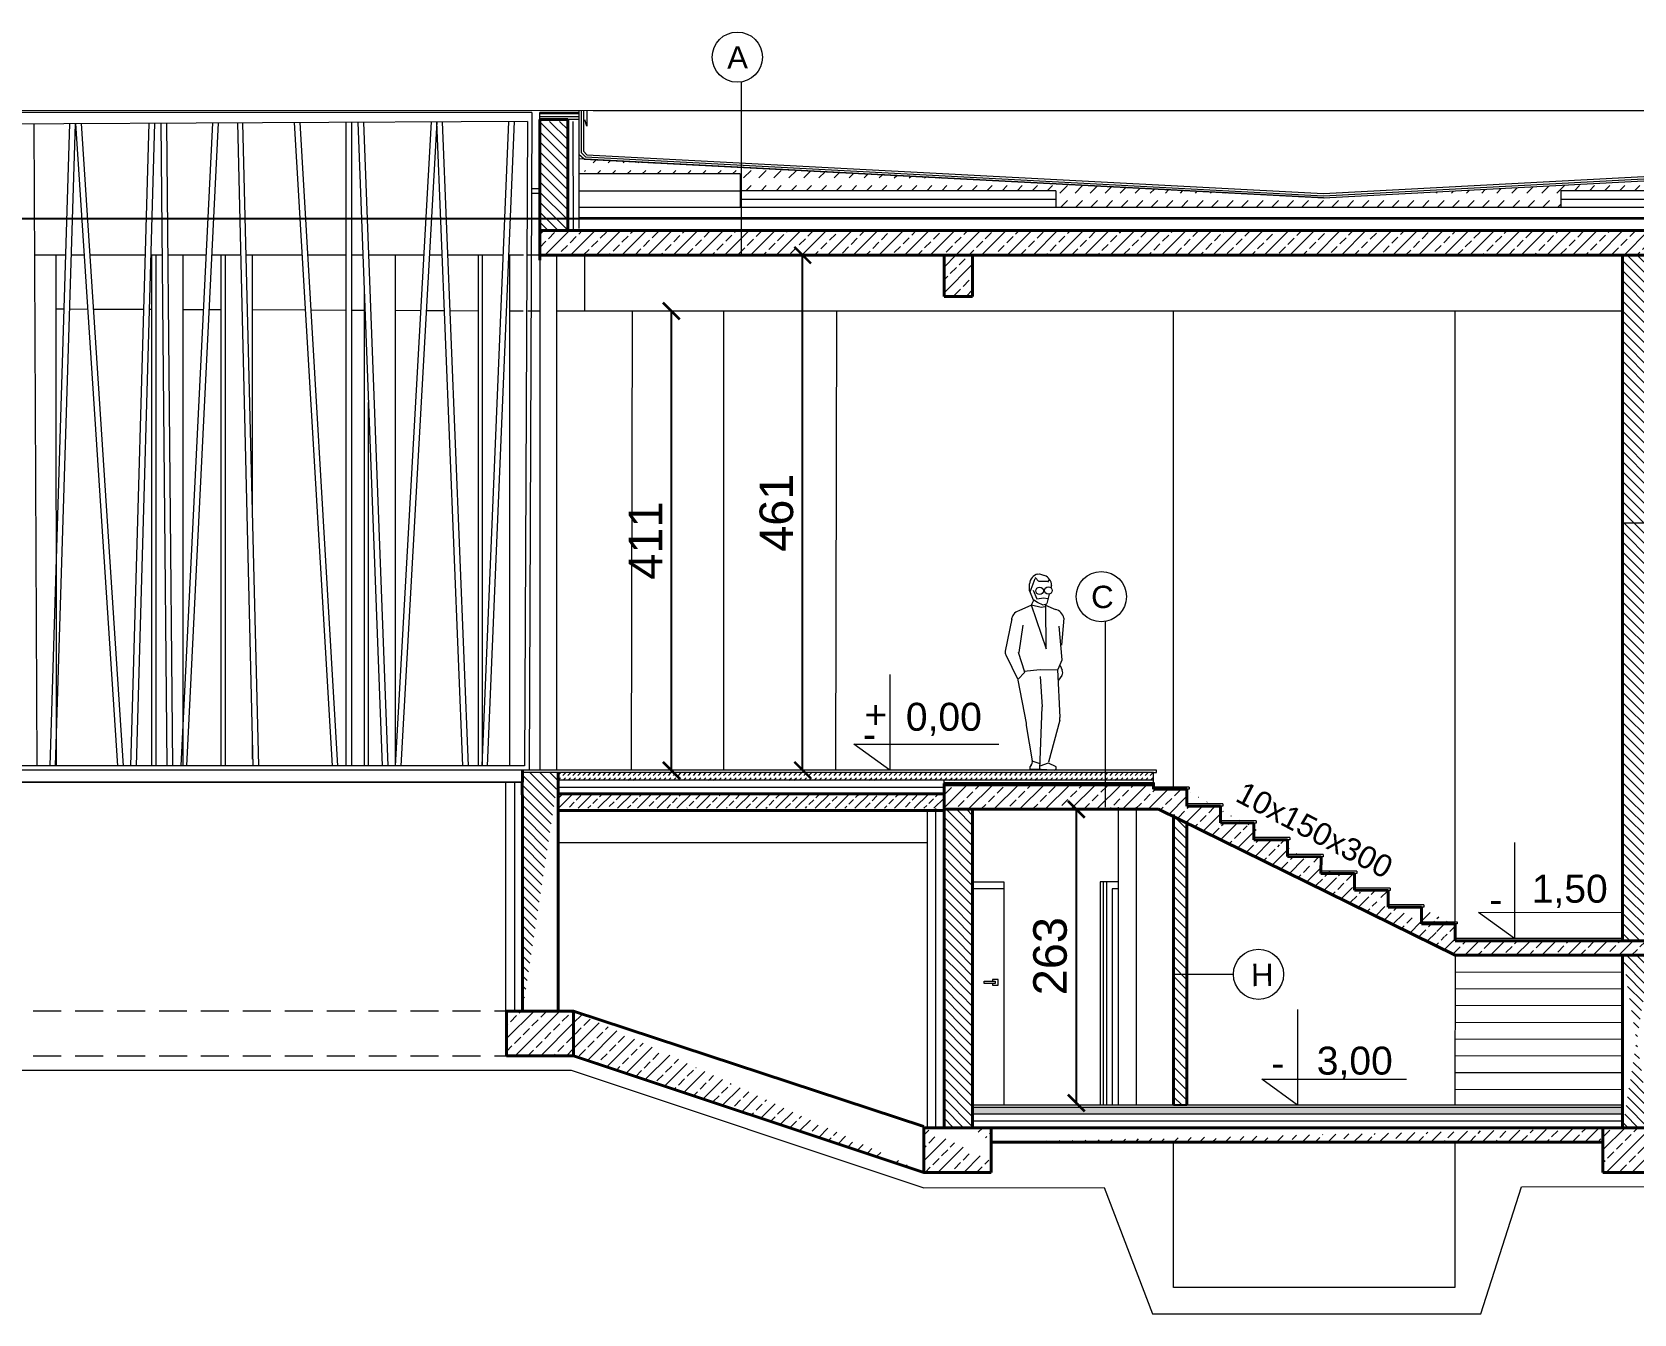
# Model space of a CAD drawing. Header units: millimetres. Extents: x -105266 to 178069, y 491 to 168574.
# Drawn here: x -80533 to -79101, y 33551 to 34698 of the extents above; entities that cross this region are included whole.
import ezdxf

# ---------------------------------------------------------------- set-up
doc = ezdxf.new("R2010")
doc.units = ezdxf.units.MM
doc.linetypes.add('HIDDENX2', pattern=[0.75, 0.5, -0.25])
doc.layers.get('defpoints').update_dxf_attribs({"color": 4})
for name, color, linetype, lineweight in [('A sc-murowane', 2, 'Continuous', 40), ('A-L-W', 123, 'Continuous', 15), ('A-L-W-nad', 123, 'HIDDENX2', 15), ('A-sc murowane', 2, 'Continuous', 40), ('A-sc wykończenie', 6, 'Continuous', 18), ('A-SC-MUROWANE', 2, 'Continuous', 40), ('AVG', 123, 'Continuous', 15), ('izolacja2', 4, 'BATTING', 9), ('stolarka', 1, 'Continuous', 5), ('ściany murowane', 2, 'Continuous', 40)]:
    doc.layers.add(name, color=color, linetype=linetype, lineweight=lineweight)
doc.styles.get("Standard").update_dxf_attribs({"font": 'arial.ttf'})
doc.linetypes.add('BATTING', pattern='A,0.00254,-2.54,[134,ltypeshp.shx,S=2.54,R=0,X=-2.54,Y=0],-5.08,[134,ltypeshp.shx,S=2.54,R=180,X=2.54,Y=0],-2.54', length=10.16254)
doc.dimstyles.new('ewelina', dxfattribs={"dimtxt": 30, "dimasz": 15, "dimexe": 1.25, "dimexo": 0.625, "dimgap": 8, "dimtad": 1, "dimdec": 0, "dimtxsty": 'Standard', "dimblk": 'ARCHTICK', "dimcen": 2.5, "dimse1": 1, "dimse2": 1, "dimadec": 0, "dimazin": 0, "dimtfac": 1, "dimtdec": 0, "dimtmove": 0, "dimatfit": 3, "dimldrblk": 'ARCHTICK', "dimfxl": 1, "dimarcsym": 0})
pattern_1 = [(45, (-143719.6235657406, -14209.13567902868), (-11.4904851942814, 11.4904851942814), []), (45, (-143708.1510657405, -14209.13567902868), (-11.4904851942814, 11.4904851942814), [7.8, -3.25])]
pattern_2 = [(315, (-106790.687962319, -13952.61350947175), (4.490128060534578, 4.490128060534575), [])]
pattern_3 = [(315, (-143719.6235657406, -14209.13567902868), (4.490128060534578, 4.490128060534575), [])]
pattern_4 = [(45, (-143719.6235657406, -14209.13567902868), (4.440892098500626e-16, 4.490128060534577), [3.175, -3.175])]

# ---------------------------------------------------------------- blocks, each defined once
blk = doc.blocks.new('_ArchTick')
at = {"color": 0, "linetype": 'ByBlock', "const_width": 0.15}
blk.add_lwpolyline([(-0.5, -0.5), (0.5, 0.5)], dxfattribs=at)
blk = doc.blocks.new('*D222')
at = {"layer": 'A-sc wykończenie', "color": 0, "lineweight": -2, "transparency": 16777216}
blk.add_line((-79599.42347228361, 34002.43882175676), (-79599.42347228361, 33739.74867617643), dxfattribs=at)
at = {"layer": 'defpoints', "color": 0, "transparency": 16777216}
for p in [(-79599.42347228361, 34002.43882175676), (-79639.02569960171, 33739.74867617643), (-79599.42347228361, 33739.74867617643)]:
    blk.add_point(p, dxfattribs=at)
at = {"layer": 'A-sc wykończenie', "color": 0, "lineweight": -2, "transparency": 16777216, "xscale": 15, "yscale": 15, "zscale": 15}
for p, rotation in [((-79599.42347228361, 34002.43882175676), 90), ((-79599.42347228361, 33739.74867617643), 270)]:
    blk.add_blockref('_ArchTick', p, dxfattribs=dict(at, rotation=rotation))
at = {"layer": 'A-sc wykończenie', "color": 0, "transparency": 16777216, "insert": (-79622.75089383888, 33871.09374896659), "char_height": 30, "attachment_point": 5, "rotation": 90}
blk.add_mtext('263', dxfattribs=at)
blk = doc.blocks.new('*D399')
at = {"layer": 'A-sc wykończenie', "color": 0, "lineweight": -2, "transparency": 16777216}
blk.add_line((-79961.68834376262, 34448.15025921098), (-79961.68834376262, 34037.43882175606), dxfattribs=at)
at = {"layer": 'defpoints', "color": 0, "transparency": 16777216}
for p in [(-80039.24007640147, 34448.15025921098), (-79961.68834376262, 34037.43882175606), (-79961.68834376262, 34037.43882175606)]:
    blk.add_point(p, dxfattribs=at)
at = {"layer": 'A-sc wykończenie', "color": 0, "lineweight": -2, "transparency": 16777216, "xscale": 15, "yscale": 15, "zscale": 15}
for p, rotation in [((-79961.68834376262, 34448.15025921098), 90), ((-79961.68834376262, 34037.43882175606), 270)]:
    blk.add_blockref('_ArchTick', p, dxfattribs=dict(at, rotation=rotation))
at = {"layer": 'A-sc wykończenie', "color": 0, "transparency": 16777216, "insert": (-79984.74973530424, 34242.79454048351), "char_height": 30, "attachment_point": 5, "rotation": 90}
blk.add_mtext('411', dxfattribs=at)
blk = doc.blocks.new('*D400')
at = {"layer": 'A-sc wykończenie', "color": 0, "lineweight": -2, "transparency": 16777216}
blk.add_line((-79844.16458619229, 34037.43882175595), (-79844.16458619229, 34498.07324749198), dxfattribs=at)
at = {"layer": 'defpoints', "color": 0, "transparency": 16777216}
for p in [(-80079.26261362649, 34498.07324749198), (-79844.16458619229, 34498.07324749198), (-80092.8455585952, 34037.43882175595)]:
    blk.add_point(p, dxfattribs=at)
at = {"layer": 'A-sc wykończenie', "color": 0, "lineweight": -2, "transparency": 16777216, "xscale": 15, "yscale": 15, "zscale": 15}
for p, rotation in [((-79844.16458619229, 34498.07324749198), 90), ((-79844.16458619229, 34037.43882175595), 270)]:
    blk.add_blockref('_ArchTick', p, dxfattribs=dict(at, rotation=rotation))
at = {"layer": 'A-sc wykończenie', "color": 0, "transparency": 16777216, "insert": (-79867.48177582395, 34267.75603462396), "char_height": 30, "attachment_point": 5, "rotation": 90}
blk.add_mtext('461', dxfattribs=at)

msp = doc.modelspace()

# ---------------------------------------------------------------- hatches: boundary and pattern name
at = {"layer": 'A-sc wykończenie'}
h = msp.add_hatch(dxfattribs=at)
h.set_pattern_fill('LINE', color=256, scale=2, angle=315)
h.set_pattern_definition(pattern_2)
h.paths.add_polyline_path([(-80079.25903153626, 34617.70295911447), (-80079.26378352588, 34520.12815385674), (-80054.26222811613, 34520.12748406899), (-80054.2613875216, 34617.70223064594)])
h = msp.add_hatch(dxfattribs=at)
h.set_pattern_fill('DASH', color=256, scale=3, angle=45)
h.set_pattern_definition([(45, (-143719.6235657406, -14209.13567902868), (8.881784197001252e-16, 13.47038418160373), [9.524999999999999, -9.524999999999999])])
h.paths.add_polyline_path([(-78790.39073043942, 34570.69533996309), (-78790.39043556873, 34580.41710759759), (-79377.79737114228, 34549.270741259), (-80039.26090515472, 34584.04666555116), (-80039.2611454895, 34570.7313802112), (-79900.17201493142, 34570.72589028116), (-79900.1724278547, 34555.72589028686), (-79617.79523518609, 34555.71811694164), (-79617.79564845163, 34540.70568061959), (-79166.02936128827, 34540.70568061959), (-79166.02894836498, 34555.70568061389), (-78882.70208457412, 34555.69788112586), (-78882.70167165084, 34570.69788112016)])
h = msp.add_hatch(dxfattribs=at)
h.set_pattern_fill('JIS_STN_2.5', color=256, scale=6.5)
h.set_pattern_definition(pattern_1)
edge = h.paths.add_edge_path()
edge.add_line((-78750.44069835052, 34520.07860236488), (-78750.44035871254, 34498.09350537423))
edge.add_line((-78750.44069837008, 34520.07986581187), (-78750.44069835052, 34520.07860236483))
edge.add_line((-78750.44069837008, 34520.07986581187), (-80054.26222812172, 34520.127276495))
edge.add_line((-80054.26222812172, 34520.12727649511), (-80079.26200649489, 34520.1281537944))
edge.add_line((-80079.26200649489, 34520.12815379434), (-80079.26261362687, 34498.07324749192))
edge.add_line((-78747.60450324762, 34498.09354860675), (-80079.26261362687, 34498.07324749192))
h = msp.add_hatch(dxfattribs=at)
h.set_pattern_fill('JIS_STN_2.5', color=256, scale=6.5)
h.set_pattern_definition(pattern_1)
h.paths.add_polyline_path([(-79692.13939577361, 34461.23218873727), (-79692.13939577361, 34498.07914918162), (-79717.69873551672, 34498.07875953022), (-79717.69873551672, 34461.23218873727)])
h = msp.add_hatch(dxfattribs=at)
h.set_pattern_fill('LINE', color=256, scale=2, angle=315)
h.set_pattern_definition(pattern_2)
edge = h.paths.add_edge_path()
edge.add_line((-79110.93087852673, 33884.89798819066), (-79085.74495686984, 33884.89831719694))
edge.add_line((-79110.93888869157, 34498.08800957691), (-79110.93087852673, 33884.89798819071))
edge.add_line((-79110.93888869157, 34498.08800957691), (-79085.43774035221, 34498.08839834262))
edge.add_line((-79085.43774035221, 34498.08839834262), (-79085.74475178888, 33884.89831719968))
h = msp.add_hatch(dxfattribs=at)
h.set_pattern_fill('LINE', color=256, scale=2, angle=315)
h.set_pattern_definition(pattern_3)
edge = h.paths.add_edge_path()
edge.add_line((-80094.79703739725, 33822.03066800594), (-80094.80193807578, 34035.43882175589))
edge.add_line((-80094.80193807578, 34035.43882175595), (-80062.84675941776, 34035.438821756))
edge.add_line((-80063.4679179026, 33822.03066800594), (-80062.84675941823, 34029.43261760288))
edge.add_line((-80094.78099560339, 33822.19520034328), (-80063.46791793054, 33822.03066800594))
h = msp.add_hatch(dxfattribs=at)
h.set_pattern_fill('DASH', color=256, angle=45)
h.set_pattern_definition(pattern_4)
edge = h.paths.add_edge_path()
edge.add_line((-79717.6987355251, 34028.43261760288), (-79717.7364603651, 34035.43887376624))
edge.add_line((-79717.6987355251, 34028.43261760288), (-80062.84675941823, 34028.43261760288))
edge.add_line((-80062.84675941823, 34035.43933474588), (-80062.84675941823, 34028.43261760288))
edge.add_line((-79717.73725057647, 34035.43887376729), (-80062.84675941776, 34035.43933474588))
h = msp.add_hatch(dxfattribs=at)
h.set_pattern_fill('DASH', color=256, angle=45)
h.set_pattern_definition(pattern_4)
edge = h.paths.add_edge_path()
edge.add_line((-79717.73646838797, 34029.43261760288), (-79717.6987355251, 34035.43882175647))
edge.add_line((-79717.6987355251, 34035.43882175653), (-79530.43659085661, 34035.4388217567))
edge.add_line((-79530.43659085614, 34035.43882175664), (-79530.43659085614, 34028.44438400371))
edge.add_line((-79530.43659085614, 34028.44438400377), (-79717.69873552464, 34028.44438400348))
h = msp.add_hatch(dxfattribs=at)
h.set_pattern_fill('JIS_STN_2.5', color=256, scale=5)
h.set_pattern_definition([(45, (-103920.1000995266, -23830.47376375202), (-8.838834764831843, 8.838834764831844), []), (45, (-103911.2750995264, -23830.47376375202), (-8.838834764831843, 8.838834764831844), [6, -2.5])])
edge = h.paths.add_edge_path()
edge.add_line((-79717.6987355251, 34003.43882175653), (-79717.6987355251, 34016.44759618289))
edge.add_line((-79717.6987355251, 34003.43882173569), (-80062.91949133502, 34003.43951476233))
edge.add_line((-79717.6987355251, 34016.44759737609), (-80062.89257651728, 34016.39439111682))
edge.add_line((-80062.9194887534, 34003.43951476227), (-80062.89257651774, 34016.39439073631))
h = msp.add_hatch(dxfattribs=at)
h.set_pattern_fill('JIS_STN_2.5', color=256, scale=6.5)
h.set_pattern_definition([(45, (-143719.6235657406, -14210.1301167819), (-11.4904851942814, 11.4904851942814), []), (45, (-143708.1510657405, -14210.1301167819), (-11.4904851942814, 11.4904851942814), [7.8, -3.25])])
edge = h.paths.add_edge_path()
edge.add_line((-79085.74694508241, 33870.90428690882), (-79260.73823144028, 33871.89605692211))
edge.add_line((-79085.74694637276, 33883.90387941782), (-79085.74694508241, 33870.90428690876))
edge.add_line((-79085.74694637276, 33883.90387941782), (-79260.71063932191, 33883.90159384896))
edge.add_line((-79290.674607238, 33898.90156856984), (-79260.67833714254, 33898.89683643864))
edge.add_line((-79525.94045162547, 34002.43882175688), (-79260.73823144028, 33871.89605692217))
edge.add_line((-79290.65071755016, 33913.90154661961), (-79320.6506668904, 33913.95667667479))
edge.add_line((-79290.65071755016, 33913.90154661961), (-79290.67460723847, 33898.9015685699))
edge.add_line((-79260.67833714254, 33898.8968364387), (-79260.71063932191, 33883.90159384902))
edge.add_line((-79500.45246412719, 34019.34239195638), (-79500.47645511126, 34004.28728937417))
edge.add_line((-79470.48502345869, 34004.23217497185), (-79500.47645511126, 34004.28728937417))
edge.add_line((-79470.48502345869, 34004.23217497185), (-79470.51258848162, 33989.23220030383))
edge.add_line((-79440.51263913626, 33989.17707025145), (-79470.51258848162, 33989.23220030383))
edge.add_line((-79440.51263913626, 33989.17707025145), (-79440.54020416664, 33974.17709557783))
edge.add_line((-79410.54025481755, 33974.12196552452), (-79440.54020416664, 33974.17709557783))
edge.add_line((-79410.54025481755, 33974.12196552452), (-79410.56781984653, 33959.1219908537))
edge.add_line((-79380.56787050117, 33959.06686079667), (-79410.56781984653, 33959.1219908537))
edge.add_line((-79380.56787050117, 33959.06686079667), (-79380.59543552736, 33944.06688612305))
edge.add_line((-79350.59549488474, 33944.00702142496), (-79380.59543552736, 33944.06688612311))
edge.add_line((-79350.59549488474, 33944.00702142496), (-79350.62305121051, 33929.01178139898))
edge.add_line((-79320.62311056556, 33928.95191670071), (-79350.62305121051, 33929.01178139886))
edge.add_line((-79320.62311056556, 33928.95191670071), (-79320.65066688994, 33913.95667667473))
edge.add_line((-79500.45246412719, 34019.34239195638), (-79530.46791733729, 34019.39755049885))
edge.add_line((-79530.46545424333, 34024.44438400377), (-79530.46791733729, 34019.39755049891))
edge.add_line((-79530.46545424333, 34024.44438400377), (-79716.8546230185, 34024.44438400348))
edge.add_line((-79525.94045162547, 34002.43882175688), (-79717.69873552464, 34002.43882175659))
edge.add_line((-79717.6987355251, 34002.43882175653), (-79717.6987355251, 34024.44438400342))
h = msp.add_hatch(dxfattribs=at)
h.set_pattern_fill('LINE', color=256, scale=2, angle=315)
h.set_pattern_definition(pattern_2)
edge = h.paths.add_edge_path()
edge.add_line((-79692.13939947236, 34002.43882175653), (-79692.13939577361, 33717.68892963011))
edge.add_line((-79717.6987355251, 34002.43882175653), (-79717.69873552464, 33717.68892963017))
edge.add_line((-79717.69873552464, 33717.68892963011), (-79692.13939577408, 33717.68892963011))
edge.add_line((-79717.73442702016, 34002.43882175653), (-79692.13939577361, 34002.43882175659))
h = msp.add_hatch(dxfattribs=at)
h.set_pattern_fill('LINE', color=256, scale=2, angle=315)
h.set_pattern_definition(pattern_2)
h.paths.add_polyline_path([(-79500.46984695291, 33737.69254324645), (-79512.43937651647, 33737.6914657826), (-79512.44334024584, 33997.69332964603), (-79500.4736512948, 33991.71120205465)])
h = msp.add_hatch(dxfattribs=at)
h.set_pattern_fill('LINE', color=256, scale=2, angle=315)
h.set_pattern_definition(pattern_3)
edge = h.paths.add_edge_path()
edge.add_line((-79110.93343226725, 33717.69849209372), (-79085.74695624338, 33717.69822540421))
edge.add_line((-79085.74694508241, 33871.89872466192), (-79085.74857784968, 33717.69822542138))
edge.add_line((-79110.92934243634, 33871.89834075655), (-79110.92699166082, 33717.69849219186))
edge.add_line((-79110.92934243634, 33871.89834075655), (-79085.74695624059, 33871.89872466169))
h = msp.add_hatch(dxfattribs=at)
h.set_pattern_fill('JIS_STN_2.5', color=256, scale=6.5)
h.set_pattern_definition(pattern_1)
edge = h.paths.add_edge_path()
edge.add_line((-80109.01932196665, 33782.03066800594), (-80049.01932196665, 33782.03066800594))
edge.add_line((-80049.01932196665, 33782.03066800594), (-80049.01932196665, 33822.03066800594))
edge.add_line((-80109.01932196665, 33822.03066800594), (-80049.01932196665, 33822.03066800594))
edge.add_line((-80109.01932196665, 33822.03162035033), (-80109.01932196665, 33782.03066800594))
h = msp.add_hatch(dxfattribs=at)
h.set_pattern_fill('JIS_STN_2.5', color=256, scale=6.5)
h.set_pattern_definition(pattern_1)
edge = h.paths.add_edge_path()
edge.add_line((-80049.01932196665, 33782.03066800594), (-79735.71710755417, 33677.68892962254))
edge.add_line((-80049.01932196665, 33822.03082809773), (-79735.7169488149, 33718.75921911445))
edge.add_line((-80049.01932196665, 33782.03066800594), (-80049.01932196665, 33822.03066800594))
edge.add_line((-79735.7169488149, 33717.6898819745), (-79735.7169488149, 33677.6889296251))
h = msp.add_hatch(dxfattribs=at)
h.set_pattern_fill('JIS_STN_2.5', color=256, scale=6.5)
h.set_pattern_definition(pattern_1)
edge = h.paths.add_edge_path()
edge.add_line((-79735.7169488149, 33677.6889296251), (-79675.71724670214, 33677.68988196384))
edge.add_line((-79675.7169488149, 33717.68988197357), (-79675.7169488149, 33687.6898819745))
edge.add_line((-79735.7169488149, 33717.68892963011), (-79675.7169488149, 33717.68892963011))
edge.add_line((-79735.7169488149, 33717.6898819745), (-79735.71631391926, 33677.68892963511))
h = msp.add_hatch(dxfattribs=at)
h.set_pattern_fill('JIS_STN_2.5', color=256, scale=6.5)
h.set_pattern_definition(pattern_1)
edge = h.paths.add_edge_path()
edge.add_line((-79128.42697054773, 33704.69849209524), (-79128.42696990885, 33717.69822540491))
edge.add_line((-79128.42697054773, 33704.69849209524), (-79675.7169488149, 33704.68963180414))
edge.add_line((-79110.93343226725, 33717.69849209372), (-79692.12699159395, 33717.68963180263))
edge.add_line((-79675.7169488149, 33704.68963180414), (-79675.7169488149, 33717.68988197362))
h = msp.add_hatch(dxfattribs=at)
h.set_pattern_fill('JIS_STN_2.5', color=256, scale=6.5)
h.set_pattern_definition(pattern_1)
edge = h.paths.add_edge_path()
edge.add_line((-79128.42697054773, 33717.69822540485), (-79068.42697054773, 33717.69822540392))
edge.add_line((-79068.42697054773, 33717.69822540392), (-79068.4269705482, 33677.69822540392))
edge.add_line((-79128.4269705482, 33677.69822540485), (-79068.42697054867, 33677.69822540392))
edge.add_line((-79128.42648486627, 33677.69822540485), (-79128.4264848658, 33717.69822540485))
at = {"layer": 'AVG'}
h = msp.add_hatch(dxfattribs=at)
h.set_pattern_fill('DASH', color=256, angle=45)
h.set_pattern_definition(pattern_4)
edge = h.paths.add_edge_path()
edge.add_line((-79110.93361520694, 33729.69849209233), (-79110.93370667679, 33735.69849209163))
edge.add_line((-79110.93361520694, 33729.69849209233), (-79692.13413171211, 33729.68963169518))
edge.add_line((-79110.93370667679, 33735.69849209163), (-79692.13422318196, 33735.68963169448))
edge.add_line((-79692.12773091739, 33735.68963179343), (-79692.1274844764, 33729.68963179657))

# ---------------------------------------------------------------- linework, layer by layer
at = {"color": 1}
msp.add_xline((57065.48079975078, 34530.79983537231), (1, 0), dxfattribs=at)
msp.add_lwpolyline([(-79500.46984695291, 33737.69254324645), (-79512.43937651647, 33737.6914657826)])
at = {"layer": 'A sc-murowane', "linetype": 'Continuous', "ltscale": 50}
for p, q in [((-80054.26720475146, 34619.46443540232), (-80054.26222812172, 34520.12727649511)), ((-79525.94045162547, 34002.43882175688), (-79717.6987355251, 34002.43882175653))]:
    msp.add_line(p, q, dxfattribs=at)
at = {"layer": 'A-L-W'}
for p, q in [((-80662.11483839175, 34627.76641690895), (-80031.57612577101, 34627.57623637399)), ((-80044.2612576673, 34627.57857100981), (-80044.24685060952, 34584.04585133704)), ((-80042.26125784378, 34627.57796777798), (-80042.26208382632, 34589.95482352401)), ((-80040.25017039405, 34627.57736120188), (-80040.26117132811, 34591.10404528143)), ((-80037.11895788761, 34627.57790818055), (-80037.1231679462, 34613.61956681697)), ((-80079.2592079851, 34625.70295911936), (-80044.26063622368, 34625.70080198454)), ((-80037.1231679462, 34613.61956681697), (-80039.10801415725, 34619.16599735933)), ((-80039.47067551382, 34584.05769406261), (-80044.24685060952, 34588.16203790823)), ((-80042.26208382632, 34589.95482352401), (-80038.26743654229, 34585.99719686191)), ((-80040.26117132811, 34591.10404528143), (-80037.06419757075, 34587.93669966121)), ((-80037.06419757075, 34587.93669966121), (-79378.46237788277, 34553.31122774551)), ((-79378.46169769319, 34549.3056677041), (-80044.2469376323, 34584.3088022814)), ((-79378.46237788277, 34553.31122774551), (-78794.39108023347, 34584.21723194631)), ((-80621.20076886026, 34026.59532908969), (-80094.81500798205, 34026.60335383601)), ((-80109.79813569385, 34026.60209630513), (-80109.78099555077, 33822.19394255524)), ((-80094.79813574647, 34026.60335409328), (-80094.78099560339, 33822.19520034328))]:
    msp.add_line(p, q, dxfattribs=at)
at = {"layer": 'A-L-W-nad', "linetype": 'HIDDENX2', "ltscale": 50}
for p, q in [((-80094.79882142527, 33822.03594909621), (-80621.199119976, 33822.02749201273)), ((-80607.25906691162, 33782.07686332312), (-80109.01932196665, 33782.03066800594))]:
    msp.add_line(p, q, dxfattribs=at)
at = {"layer": 'A-sc murowane', "linetype": 'Continuous', "ltscale": 50}
for p, q in [((-78750.44035871208, 34498.09349361192), (-80079.2626136264, 34498.07324749198)), ((-79110.93888869157, 34498.08800957691), (-79110.93087852673, 33884.89798819066)), ((-79717.69873551672, 34461.23218873727), (-79692.13939577361, 34461.23218873727)), ((-80062.84675941823, 33822.03066800594), (-80062.84675941823, 34035.43882175595)), ((-80094.79882134005, 33822.03066800594), (-80094.80192929899, 34015.4815806948)), ((-79717.73468037156, 34016.44344088635), (-80062.89251084506, 34016.43761114126)), ((-79717.6987355251, 34025.44438400342), (-79717.69873552464, 33717.68892963011)), ((-79500.45246412719, 34020.33682970949), (-79530.46791733729, 34020.39198825195)), ((-79500.45246412765, 34020.33682970949), (-79500.48013044821, 34005.28173388135)), ((-79717.73442702016, 34001.44344088856), (-80062.89225749366, 34001.43761114335)), ((-79692.13939577408, 34002.43882175653), (-79692.13939577361, 33717.68892963011)), ((-79525.94045162547, 34002.43882175688), (-79260.73452900557, 33871.89605697863)), ((-79512.44334024584, 33997.69332964603), (-79512.43937651647, 33737.6914657826)), ((-79470.48502345869, 34005.22661272496), (-79500.48013044821, 34005.28173388135)), ((-79470.48502345869, 34005.22661272496), (-79470.51258848116, 33990.22663805693)), ((-79500.4736512948, 33991.71120205465), (-79500.46984695291, 33737.69254324645)), ((-79440.51263913626, 33990.17150800455), (-79470.51258848116, 33990.22663805693)), ((-79440.51263913626, 33990.17150800455), (-79440.5402041671, 33975.17153333094)), ((-79410.54025481755, 33975.11640327763), (-79440.5402041671, 33975.17153333094)), ((-79410.54025481755, 33975.11640327763), (-79410.56781984653, 33960.11642860681)), ((-79380.56787050117, 33960.06129854977), (-79410.56781984653, 33960.11642860681)), ((-79380.56787050117, 33960.06129854977), (-79380.59543552736, 33945.06132387616)), ((-79350.59548618572, 33945.00619382285), (-79380.59543552736, 33945.06132387616)), ((-79350.59548618385, 33945.00619382285), (-79350.62305121051, 33930.00621915203)), ((-79320.62310186515, 33929.95108909871), (-79350.62305121051, 33930.00621915203)), ((-79320.62310186515, 33929.95108909871), (-79320.65066688994, 33914.95111442789)), ((-79290.65071755016, 33914.89598437272), (-79320.65066688994, 33914.95111442789)), ((-79290.65071755016, 33914.89598437272), (-79290.67828258101, 33899.89600632295)), ((-79085.74692024683, 33884.89831717128), (-79260.70693785298, 33884.8960316505)), ((-79085.74694508241, 33871.89872466192), (-79260.73452900557, 33871.89605697863)), ((-79110.92934243634, 33871.89834075655), (-79110.92699166082, 33717.69849219198))]:
    msp.add_line(p, q, dxfattribs=at)
at = {"layer": 'A-sc wykończenie'}
for p, q in [((-79898.94300506238, 34498.07358154493), (-79898.94300506238, 34653.13534406027)), ((-80511.45867349973, 34041.44197856834), (-80511.67639762277, 34498.07324749256)), ((-80426.15629978452, 34041.44133529278), (-80426.15258458417, 34498.07324749291)), ((-80422.4562997848, 34041.44130739071), (-80422.45258458398, 34498.07324749326)), ((-80398.15629978545, 34041.44112414146), (-80398.15258458324, 34498.07324749291)), ((-80364.16010528823, 34041.44086777199), (-80364.15341596605, 34498.07324749349)), ((-80360.46010528851, 34041.4408398698), (-80360.45341596587, 34498.07324749338)), ((-80336.15558255019, 34270.93911531022), (-80336.15373456498, 34498.07324749291)), ((-80208.1574530976, 34041.43969133707), (-80208.15373788375, 34498.07324749372)), ((-80134.1602234917, 34041.43913331501), (-80134.15340211589, 34498.07324749233)), ((-80130.46010587245, 34041.43910541189), (-80130.45341652466, 34498.07324749233)), ((-80106.15745633209, 34041.43892214274), (-80106.15374111218, 34498.07324749105)), ((-80236.16017342379, 34041.439902509), (-80236.1605728862, 34463.95193596058)), ((-80232.46010528851, 34041.43987460634), (-80232.45534638196, 34366.29653294339)), ((-79110.93488360915, 34258.66435017438), (-79017.52295527628, 34258.66556935142)), ((-79633.76653565673, 34212.75979897812), (-79632.41666518545, 34212.99335796259)), ((-79632.41666518545, 34212.99335796259), (-79627.90369644968, 34211.53298156209)), ((-79641.64395690916, 34198.46176472273), (-79637.64919510504, 34189.33088059783)), ((-79641.36128461195, 34198.1320718272), (-79641.22993855571, 34204.08992896009)), ((-79640.76271856783, 34196.97122735031), (-79636.11805392636, 34209.03448130902)), ((-79638.10829377008, 34198.43443637867), (-79634.808851246, 34190.80725881517)), ((-79636.11805392636, 34209.77636564396), (-79633.02577353475, 34206.33068177909)), ((-79632.69539728595, 34206.4514313877), (-79624.98320341317, 34206.40285063874)), ((-79624.98320341317, 34205.6609663038), (-79623.36384511946, 34207.99284224644)), ((-79621.63410738131, 34202.54375011347), (-79622.11775727777, 34200.63630437445)), ((-79639.5533000121, 34184.99192464132), (-79650.94964635765, 34179.91579145905)), ((-79639.83680276034, 34185.22198274233), (-79626.47337338908, 34145.95918100573)), ((-79637.64919510504, 34189.33088059783), (-79639.78924607133, 34184.93664261293)), ((-79630.79035439921, 34182.9395243578), (-79639.50390594287, 34184.93664261293)), ((-79634.25306719376, 34187.45619887639), (-79637.4311550839, 34189.6216079133)), ((-79634.808851246, 34190.80725881517), (-79628.45286994448, 34191.70600266814)), ((-79634.5194094537, 34187.62844381634), (-79629.27902985198, 34185.42279150676)), ((-79627.28455701863, 34183.52844740417), (-79630.79035439921, 34182.9395243578)), ((-79629.23854589483, 34185.47137225572), (-79625.83620988412, 34186.26916138887)), ((-79628.45286994448, 34191.70600266814), (-79625.13318544274, 34191.098743308)), ((-79627.08836700974, 34185.9499926601), (-79627.28455701863, 34183.52844740417)), ((-79627.03605259603, 34184.9105328048), (-79618.16429390965, 34181.17303881854)), ((-79626.47337338908, 34145.95918100573), (-79626.7587135194, 34184.53716643307)), ((-79623.57277039459, 34194.89794158343), (-79625.66592008268, 34186.64285979293)), ((-79657.14113253189, 34172.69570094965), (-79662.99873171395, 34143.76459188074)), ((-79610.72711375376, 34173.39800919838), (-79612.72949051505, 34149.15499044921)), ((-79573.4241491344, 34004.43863894955), (-79573.42680943917, 34170.55173621526)), ((-79647.2696219275, 34167.0392710023), (-79650.83221017403, 34142.62744472608)), ((-79612.1112535691, 34136.14348057158), (-79614.72687141618, 34166.38953423467)), ((-79662.58171303404, 34140.55928739127), (-79651.72597479654, 34118.56652863104)), ((-79645.44849196097, 34125.12935159601), (-79651.25040791577, 34142.76337156225)), ((-79646.20939897207, 34125.87123593096), (-79631.84727915024, 34127.52620867886)), ((-79631.84727915024, 34127.52620867886), (-79615.63044849245, 34127.35500460085)), ((-79616.19531463107, 34127.36096799713), (-79614.07587095184, 34084.53872203793)), ((-79615.63044849245, 34127.69741275594), (-79612.1112535691, 34136.14348057158)), ((-79613.91840771792, 34131.23563035451), (-79612.0177154748, 34126.89119094204)), ((-79651.72597479654, 34118.56652863104), (-79645.44849196097, 34125.12935159601)), ((-79651.58330473324, 34117.8246442961), (-79644.35540611131, 34079.50235297684)), ((-79629.71982642097, 34094.09527666833), (-79631.50112054331, 34121.2519152515)), ((-79612.43825067786, 34122.11359579083), (-79615.29755167497, 34117.8246442961)), ((-79631.9423925264, 34038.32888438426), (-79629.96273016577, 34094.09527666833)), ((-80336.15740095472, 34047.44065660042), (-80336.15721150042, 34070.72632069154)), ((-79644.24816027863, 34077.27255134437), (-79638.78846650777, 34045.91830997601)), ((-79614.12711526288, 34082.175038261), (-79624.28576573564, 34044.54929919414)), ((-80511.46153433036, 34047.44197859011), (-80511.47075408298, 34066.77850028199)), ((-79639.87323890833, 34041.85964788836), (-79640.99736242948, 34040.51069966205)), ((-79640.99736242948, 34040.51069966205), (-79640.88004049865, 34038.25811857976)), ((-79639.09020952156, 34045.79243612815), (-79632.18017596772, 34043.57914275643)), ((-79624.47599248795, 34043.63621078212), (-79631.9423925264, 34040.95401357081)), ((-79624.47599248795, 34044.14982301429), (-79617.82847641243, 34040.73673520297)), ((-79640.88004049865, 34038.25811857976), (-79630.82946171073, 34038.35197612517)), ((-79619.30881401172, 34037.39189298417), (-79631.9423925264, 34037.9864762301)), ((-79512.43937653044, 33854.87954515011), (-79458.88313360952, 33854.88013648895)), ((-79735.7169488149, 33717.6898819745), (-79717.6987355237, 33717.6898819745))]:
    msp.add_line(p, q, dxfattribs=at)
for centre, radius in [((-79902.58249953503, 34675.26238490771), 22.42435855667246), ((-79577.06630391182, 34192.67877706258), 22.42435855667246), ((-79632.27031573301, 34197.8637561208), 3.35485989187438), ((-79624.3759440521, 34198.15524061363), 3.35485989187438), ((-79436.45877505394, 33854.88038408641), 22.42435855667246)]:
    msp.add_circle(centre, radius, dxfattribs=at)
for centre, radius, start, end in [((-79632.2321248485, 34203.89156446014), 9, 99.81631512691013, 178.7370700880075), ((-79630.74903625177, 34202.86748815248), 9.120676215539211, 357.9658613048062, 71.82225636051737), ((-79648.43154240234, 34171.27523867194), 9, 106.2476315860963, 177.488636750585), ((-79619.6596542245, 34172.29813614175), 9, 7.019556512103098, 80.43588662770595), ((-79658.09816719985, 34142.77238855291), 5, 168.5542118150973, 206.2711821912807), ((-79616.59850215001, 34124.88709677164), 5, 326.3099324637604, 23.62937772755437), ((-79623.02142563855, 34083.55026295655), 9, 351.2106152193318, 6.305445977030634), ((-79635.38157844191, 34078.81648350474), 9, 175.6293818846455, 189.8778363059545), ((-79643.71434530636, 34045.06056988671), 5, 320.1944289075275, 9.87783630595456), ((-79619.30881401172, 34039.39189298417), 2, 270, 42.25420326319903)]:
    msp.add_arc(centre, radius, start, end, dxfattribs=at)
at = {"layer": 'A-SC-MUROWANE'}
for p, q in [((-79717.69873551672, 34498.07875953022), (-79692.13939577361, 34498.07914918162)), ((-79110.93888869157, 34498.08800957691), (-79085.43774035221, 34498.08839834262)), ((-79735.7169488149, 33717.68892963011), (-79675.7169488149, 33717.68988197357)), ((-79735.71631391926, 33677.68892963523), (-79675.71631391926, 33677.68988197869))]:
    msp.add_line(p, q, dxfattribs=at)
at = {"layer": 'AVG'}
for p, q in [((-80031.57612577101, 34627.57623637399), (-78742.2950040565, 34627.61865273096)), ((-80079.25944483394, 34619.46516417562), (-80079.25926305793, 34625.70295912273)), ((-80044.26135558842, 34624.57776441077), (-80079.25921830648, 34624.57788481856)), ((-80044.26134560138, 34625.70276441066), (-80079.25921443591, 34625.70288481856)), ((-80044.26132152576, 34619.46493668087), (-80054.26132153088, 34619.46443569708)), ((-79530.43659085614, 34037.43882175688), (-80094.80193807578, 34037.43882175595)), ((-79530.43659085614, 34035.43882175688), (-80094.80193807578, 34035.43882175595)), ((-79527.67129681233, 34037.42061909534), (-79530.43659085614, 34037.43882175688)), ((-79530.43659085614, 34026.43882175688), (-79530.43659085614, 34035.43882175688)), ((-79530.43659085614, 34035.43882175688), (-79527.67129681233, 34035.43882175688)), ((-79527.67129681233, 34035.43882175688), (-79527.67129681233, 34037.42061909534))]:
    msp.add_line(p, q, dxfattribs=at)
at = {"layer": 'AVG', "linetype": 'Continuous', "ltscale": 50}
for p, q in [((-80044.26193516536, 34625.70276441275), (-80044.2622919406, 34522.00211342146)), ((-80038.26743654229, 34585.99719686191), (-79378.46203778798, 34551.3084477248)), ((-80039.47067551382, 34584.05769406261), (-79377.79737114228, 34549.270741259)), ((-79378.46203778798, 34551.3084477248), (-78792.39158195278, 34582.32023694123)), ((-79378.46169769319, 34549.3056677041), (-78785.36584640501, 34580.68920417504)), ((-80503.2391882187, 34498.07324749291), (-80530.995358024, 34498.07324749198)), ((-80486.8277287299, 34498.07324749291), (-80498.23683498075, 34498.07324749291)), ((-80432.22094818598, 34498.07324749291), (-80481.81699730849, 34498.07324749198)), ((-80417.10217873214, 34498.07324749384), (-80427.2189350689, 34498.07324749291)), ((-80377.74543777874, 34498.07324749291), (-80412.10195137394, 34498.07324749291)), ((-80346.50924631601, 34498.07324749291), (-80372.73937950304, 34498.07324749384)), ((-80291.94395778162, 34498.07324749291), (-80341.80527856966, 34498.07324749291)), ((-80252.60586056506, 34498.07324749291), (-80286.93531531675, 34498.07324749198)), ((-80237.45519851541, 34498.07324749384), (-80247.60586056692, 34498.07324749291)), ((-80182.97390331162, 34498.07324749384), (-80232.45160085728, 34498.07324749384)), ((-80166.41114778278, 34498.07324749291), (-80177.96607896333, 34498.07324749291)), ((-80111.8533792088, 34498.07324749198), (-80161.40709971098, 34498.07324749291)), ((-80093.8726529984, 34498.07324749105), (-80106.84714750221, 34498.07324749105)), ((-80079.2626136264, 34498.07324749198), (-80089.87092956362, 34498.07308576874)), ((-80079.2626136264, 34498.07324749198), (-80089.87092886699, 34498.07324749105)), ((-80079.2626136264, 34498.07324749198), (-80079.2626136264, 34037.43882175595)), ((-80064.2626136264, 34498.07324749198), (-80064.2626136264, 34037.43882175595)), ((-80039.2626136264, 34498.07324749198), (-80039.24007130155, 34448.13896180388)), ((-80504.72290438434, 34449.71878932662), (-80511.65334039435, 34449.7154848592)), ((-80483.6524351502, 34449.63456336375), (-80499.72116463093, 34449.69879564051)), ((-80433.60130273199, 34449.43449165359), (-80478.64039038515, 34449.61452848524)), ((-80426.15298047636, 34449.4144792338), (-80428.59985699711, 34449.41449914187)), ((-80380.15103022961, 34449.22083240341), (-80398.15298204983, 34449.22097886891)), ((-80365.02026447115, 34449.16034949281), (-80375.1459571386, 34449.20082539287)), ((-80289.04896256907, 34448.8566658894), (-80336.1541333196, 34449.06267806761)), ((-80252.6051080378, 34448.71098718014), (-80284.03914214505, 34448.83663990036)), ((-80236.16055841206, 34448.64293026262), (-80247.60510773418, 34448.69100044727)), ((-80185.75146603046, 34448.44375002164), (-80208.16341515371, 34448.53333834386)), ((-80164.41023629365, 34448.35844173342), (-80180.7447617559, 34448.42373648904)), ((-80134.15414778862, 34448.15667242803), (-80159.40538301712, 34448.33843560297)), ((-80094.08868432624, 34448.07254544333), (-80106.1541479218, 34448.07264360903)), ((-80079.2626136264, 34448.0730826842), (-80090.0868190678, 34448.05525512122)), ((-80039.24007130155, 34448.13896180388), (-80064.2626136264, 34448.12766563195)), ((-79110.9381264413, 34448.08800958343), (-80039.24007640147, 34448.15025921098)), ((-79996.76355846805, 34447.85969318137), (-79997.66646471267, 34038.25057446737)), ((-79915.05368436707, 34448.07575084888), (-79915.04743427059, 34038.09874782119)), ((-79814.43611131815, 34037.96071959836), (-79813.68142138349, 34448.63798734442)), ((-79512.44334024584, 34022.35886837788), (-79512.44983038885, 34448.08188854218)), ((-79260.67939895412, 33901.89600632306), (-79260.68772561123, 34448.08572665196)), ((-79766.31795459028, 34123.18222519477), (-79766.31661016468, 34037.34811132775)), ((-79798.39589521449, 34060.75714946633), (-79668.7778671195, 34060.76110151598)), ((-79766.31661016468, 34037.34811132775), (-79798.39589521449, 34060.75714946633)), ((-79717.6987355251, 34028.43261760288), (-80062.84675941823, 34028.43261760288)), ((-79530.43659085614, 34028.44438400377), (-79717.6987355251, 34028.44438400342)), ((-79717.6987355251, 34025.44438400342), (-79717.6987355251, 34028.43261760288)), ((-79717.73468037156, 34016.44344088635), (-80062.89251084506, 34016.43810496935)), ((-79530.43659085614, 34024.44438400377), (-79717.6987355251, 34024.44438400342)), ((-79498.44879216721, 34022.33315099568), (-79530.46424200034, 34022.39198487498)), ((-79498.45246750416, 34020.33315437277), (-79500.45247282853, 34020.3320950647)), ((-79498.44879216721, 34022.33315099568), (-79498.45246750416, 34020.33315437277)), ((-79732.70336472683, 34002.434696581), (-79732.69873552464, 33717.6889431826)), ((-79562.00941537294, 34004.43882175676), (-79562.00829360468, 33737.69160509355)), ((-79545.79622125646, 34004.43882175676), (-79545.79509948773, 33737.69185226284)), ((-79468.48135149825, 34007.22293401092), (-79500.47645511126, 34007.28173050437)), ((-79468.4850268352, 34005.22293738824), (-79470.48503215957, 34005.22187808018)), ((-79468.48135149825, 34007.22293401092), (-79468.4850268352, 34005.22293738824)), ((-79438.50896717582, 33992.16782929075), (-79470.50891314467, 33992.22663467996)), ((-79438.51264251277, 33990.16783266784), (-79440.51264783714, 33990.16677335977)), ((-79438.50896717582, 33992.16782929075), (-79438.51264251277, 33990.16783266784)), ((-79732.70286035744, 33972.43466646039), (-80062.91955429383, 33972.43535946614)), ((-79408.53658285711, 33977.1127245637), (-79440.53652882969, 33977.17152995396)), ((-79408.54025819406, 33975.11272794091), (-79410.54026351843, 33975.11166863285)), ((-79408.53658285711, 33977.1127245637), (-79408.54025819406, 33975.11272794091)), ((-79207.63432752734, 33972.73128719408), (-79207.63298310174, 33886.89717332706)), ((-79378.56419854073, 33962.05761983561), (-79410.56414450912, 33962.11642522983)), ((-79378.56787387721, 33960.05762321306), (-79380.56787920158, 33960.05656390499)), ((-79378.56419854073, 33962.05761983561), (-79378.56787387721, 33960.05762321306)), ((-79348.59181422341, 33947.00251510892), (-79380.59176019041, 33947.06132049918)), ((-79348.59548956036, 33945.00251848613), (-79350.59549488474, 33945.00145917806)), ((-79348.59181422341, 33947.00251510892), (-79348.59548956036, 33945.00251848613)), ((-79318.6194299047, 33931.94741038479), (-79350.61937587356, 33932.00621577505)), ((-79318.62310524119, 33929.947413762), (-79320.62311056556, 33929.94635445393)), ((-79318.6194299047, 33931.94741038479), (-79318.62310524119, 33929.947413762)), ((-79288.64704558972, 33916.89230565868), (-79320.64699155299, 33916.95111105092)), ((-79288.6507209262, 33914.892309036), (-79290.65072625058, 33914.89124972794)), ((-79288.64704558972, 33916.89230565868), (-79288.6507209262, 33914.892309036)), ((-79290.674607238, 33901.89600632306), (-79258.67939557621, 33901.89600632306)), ((-79258.68307767317, 33899.89233098623), (-79260.683082998, 33899.89127167816)), ((-79258.67939557621, 33901.89600632306), (-79258.68307767317, 33899.89233098623)), ((-79239.71226815155, 33910.30621146563), (-79110.09424005655, 33910.31016351529)), ((-79207.63298310174, 33886.89717332706), (-79239.71226815155, 33910.30621146563)), ((-79110.92957111096, 33886.89831500514), (-79260.70696397891, 33886.89603165038)), ((-79260.73452900743, 33871.89605697863), (-79260.98114427758, 33737.69619425073)), ((-79110.92910952886, 33856.62073848642), (-79260.76209403409, 33856.89608230129)), ((-79110.92888085378, 33841.62071274001), (-79260.78965906074, 33841.8961076314)), ((-79110.92865217684, 33826.62068699639), (-79260.8172240874, 33826.89613296151)), ((-79401.52889923585, 33823.52816548724), (-79401.52755481025, 33737.69405162022)), ((-79110.92842350362, 33811.62066124719), (-79260.84478911405, 33811.8961582879)), ((-79110.92819482667, 33796.62063550077), (-79260.87235414071, 33796.89618361801)), ((-80752.22325779984, 33769.07447634301), (-80051.29335592288, 33769.08601700807)), ((-80051.29335592288, 33769.08601700807), (-79735.71609643075, 33663.98660074188)), ((-79110.92796615159, 33781.62060975343), (-79260.89991916923, 33781.89620894812)), ((-79433.60683986006, 33761.10308975879), (-79303.98881176507, 33761.10704180844)), ((-79401.52755481025, 33737.69405162022), (-79433.60683986006, 33761.10308975879)), ((-79110.92773747837, 33766.62058400236), (-79260.92748419402, 33766.89623427451)), ((-79110.92750880329, 33751.62055825315), (-79260.95504922068, 33751.89625960276)), ((-79110.9337371669, 33737.6984920914), (-79692.13425367206, 33737.68963169424)), ((-79110.93370667679, 33735.69849209163), (-79692.13422318196, 33735.68963169448)), ((-79110.93361520694, 33729.69849209233), (-79692.13413171211, 33729.68963169518)), ((-79512.4393765323, 33574.69634612395), (-79512.43937653044, 33704.69227516851)), ((-79260.98114427758, 33704.69634612395), (-79260.98114427758, 33574.69634612395)), ((-79735.71609643075, 33663.98660074188), (-79574.42236334152, 33664.23886073405)), ((-79574.42236334152, 33664.23886073405), (-79531.2588856376, 33551.07217091067)), ((-79237.75972273826, 33551.07217091067), (-79201.27923731666, 33664.82244870254)), ((-79201.27923731666, 33664.82244870254), (-79062.17345608326, 33665.04000720663)), ((-79260.98114427758, 33574.69634612395), (-79512.4393765323, 33574.69634612395)), ((-79531.2588856376, 33551.07217091067), (-79237.75972273826, 33551.07217091067))]:
    msp.add_line(p, q, dxfattribs=at)
at = {"layer": 'izolacja2', "linetype": 'BATTING', "ltscale": 0.25}
msp.add_line((-80044.26137886636, 34621.95555360081), (-80079.2591726484, 34621.95586428863), dxfattribs=at)
at = {"layer": 'izolacja2', "linetype": 'BATTING', "ltscale": 0.5}
msp.add_line((-80049.00985904105, 34520.12701998396), (-80049.2613361601, 34617.7024811404), dxfattribs=at)
at = {"layer": 'izolacja2', "linetype": 'Continuous', "ltscale": 50}
for p, q in [((-79900.17201493142, 34570.72589028116), (-80044.2620540389, 34570.72638601334)), ((-79900.17201493142, 34570.72589028116), (-79900.17284077845, 34540.72589029257)), ((-79617.79564845163, 34555.71811695294), (-79900.1724278547, 34555.72589028686)), ((-79617.79564845163, 34555.71811695294), (-79617.79564845163, 34540.71811694723)), ((-79166.02894836498, 34555.70568061389), (-79166.02936128827, 34540.70568061947)), ((-78882.70208457412, 34555.69788112586), (-79166.02894836498, 34555.70568061389)), ((-78785.35077357918, 34540.69520121058), (-80044.26215723969, 34540.72985681683)), ((-80045.50680398542, 34520.12727649511), (-80045.50680398542, 34520.12727649511))]:
    msp.add_line(p, q, dxfattribs=at)
at = {"layer": 'izolacja2', "ltscale": 1.4}
msp.add_line((-80044.26210563371, 34555.72973636143), (-79900.1724278547, 34555.72589028686), dxfattribs=at)
at = {"layer": 'izolacja2', "ltscale": 0.7}
for p, q in [((-79900.1724278547, 34548.19304443862), (-79617.79564845163, 34548.21811695014)), ((-79166.02915482663, 34548.20568061668), (-78882.70229082156, 34548.20568061668))]:
    msp.add_line(p, q, dxfattribs=at)
at = {"layer": 'izolacja2', "linetype": 'BATTING', "ltscale": 0.9}
msp.add_line((-78790.39192226084, 34531.40148500878), (-80044.26218921432, 34531.4360851925), dxfattribs=at)
at = {"layer": 'izolacja2', "ltscale": 0.75}
for p, q in [((-80101.66669024594, 33822.03589810886), (-80101.66980887318, 34026.60324933463)), ((-79725.47351195078, 34003.21515848745), (-79725.46909789994, 33717.68892963011))]:
    msp.add_line(p, q, dxfattribs=at)
at = {"layer": 'izolacja2', "ltscale": 0.2}
msp.add_line((-79717.73646838797, 34026.51370688774), (-79530.43659085614, 34026.51370688785), dxfattribs=at)
at = {"layer": 'izolacja2', "linetype": 'BATTING', "ltscale": 0.55}
msp.add_line((-80062.84687204027, 34022.1313249391), (-79717.73583015028, 34022.16026337679), dxfattribs=at)
at = {"layer": 'izolacja2'}
for p, q in [((-79692.12773091739, 33735.68963179343), (-79692.1274844764, 33729.68963179657)), ((-79110.93361520694, 33729.69849209233), (-79110.93370667679, 33735.69849209163))]:
    msp.add_line(p, q, dxfattribs=at)
at = {"layer": 'izolacja2', "ltscale": 0.55}
msp.add_line((-79692.13939585604, 33723.83276975203), (-79110.93343226725, 33723.83277753602), dxfattribs=at)
at = {"layer": 'stolarka', "linetype": 'Continuous', "ltscale": 50}
for p, q in [((-80086.3199631802, 34625.71590774939), (-80653.16517476013, 34625.72416765861)), ((-80090.35455166476, 34617.71099197761), (-80640.85021021424, 34615.06059246663)), ((-80528.8145745366, 34041.44210945129), (-80531.55678827522, 34615.63032564674)), ((-80517.25053598985, 34041.44202224551), (-80499.62736846713, 34615.78281448469)), ((-80512.24818390814, 34041.44198452217), (-80494.62428206412, 34615.80670827314)), ((-80494.54551676122, 34615.80708444178), (-80456.89422270443, 34041.44156709117)), ((-80489.53635354919, 34615.83100725304), (-80451.88348880151, 34041.44152930462)), ((-80428.87079289203, 34616.12073443424), (-80445.18003250679, 34041.44147875313)), ((-80423.86810172556, 34616.14462633677), (-80440.17802046772, 34041.44144103235)), ((-80418.22843406184, 34616.17156031694), (-80412.74746590175, 34041.44123417513)), ((-80413.22843443064, 34616.19543936443), (-80407.7472381836, 34041.44119646786)), ((-80371.91914565882, 34616.39272467293), (-80400.23093310112, 34041.44113978652)), ((-80366.91190982817, 34616.41663827807), (-80395.22487668387, 34041.44110203524)), ((-80335.4477966183, 34041.44065124892), (-80349.37802034637, 34616.5003768016)), ((-80330.4470756014, 34041.44061353792), (-80344.7515645588, 34616.52247187369)), ((-80298.92419763116, 34616.74133466337), (-80265.08409322539, 34041.44012062777)), ((-80293.91696179865, 34616.7652482713), (-80260.07544853838, 34041.44008285693)), ((-80252.60767303241, 34616.9625335798), (-80252.59889919378, 34041.44002647536)), ((-80247.60767339935, 34616.98641262543), (-80247.59889918819, 34041.43998876984)), ((-80241.96800573563, 34617.0133466056), (-80220.1296807483, 34041.43978162111)), ((-80236.9653145766, 34617.03723850906), (-80215.12608165687, 34041.43974388835)), ((-80176.29975390827, 34617.32696569026), (-80208.52984073732, 34041.43969414524)), ((-80171.29059069624, 34617.35088850152), (-80203.52201850034, 34041.43965638069)), ((-80148.0326341239, 34041.4392379285), (-80171.21182539893, 34617.35126466923)), ((-80143.02858453078, 34041.43920019236), (-80166.20873899964, 34617.37515845768)), ((-80130.89065757507, 34041.43910865883), (-80106.86781488566, 34617.65855942819)), ((-80125.88456568282, 34041.4390709072), (-80101.86054999215, 34617.68247317303)), ((-80090.35455166476, 34617.71099197761), (-80092.84188690616, 34041.43882172836)), ((-80086.3200190698, 34625.70295911738), (-80088.85917053904, 34037.42587312394)), ((-80086.61283079136, 34557.86359295146), (-80079.26096735729, 34557.87625661552)), ((-80086.6318800796, 34553.45020522726), (-80079.26108884087, 34553.46327508766)), ((-80092.84188690616, 34041.43882172836), (-80640.84146541843, 34041.44295425971)), ((-80091.84553868903, 34037.43881421468), (-80653.15615217036, 34037.44304712607)), ((-80094.79813574647, 34026.60335409328), (-80653.15593874102, 34026.59484193347)), ((-79692.30112075081, 33931.68370895427), (-79664.54427257573, 33931.68484745048)), ((-79692.29009474089, 33937.68369882148), (-79664.37936546301, 33937.63240806818)), ((-79664.37936546301, 33937.63240806818), (-79664.37631646937, 33737.63274577227)), ((-79562.16328797696, 33937.44456848562), (-79577.9701607397, 33937.47361632869)), ((-79577.9701607397, 33937.47361632869), (-79577.96711506156, 33737.69136180043)), ((-79575.31836785583, 33937.46874320101), (-79575.3153222522, 33737.69140222728)), ((-79572.51268497316, 33937.46358728096), (-79572.50447952768, 33737.68897163741)), ((-79562.17431398874, 33931.44457862027), (-79567.22012522092, 33931.45385116305)), ((-79567.22012522092, 33931.45385116305), (-79567.21216662435, 33737.68918901183))]:
    msp.add_line(p, q, dxfattribs=at)
for points in [[(-79671.86075061208, 33848.73193829566), (-79671.8644259481, 33846.73194167357), (-79681.86440906322, 33846.75031835552), (-79681.86073372533, 33848.75031497855), (-79671.86075061021, 33848.73193829008)], [(-79674.36442172548, 33846.7365358422), (-79674.36717822982, 33845.23653837819), (-79669.36718666946, 33845.22735003628), (-79669.36259250177, 33847.72734580807)], [(-79669.3629613111, 33847.52665139515), (-79669.36259250177, 33847.72734580807), (-79669.35799832662, 33850.22734158825), (-79674.35798988512, 33850.23652993482), (-79674.3607463876, 33848.73653246056)]]:
    msp.add_lwpolyline(points, dxfattribs=at)
at = {"layer": 'ściany murowane', "linetype": 'Continuous', "ltscale": 50}
for p, q in [((-80079.2589998848, 34619.46516416258), (-80079.26272526497, 34493.77513589048)), ((-80079.25921532905, 34619.46516416887), (-80054.26093433259, 34619.46443569196)), ((-80054.26222812172, 34520.12727649511), (-80079.26200649489, 34520.12815379434)), ((-78775.34300437357, 34520.08239629913), (-80054.26222812172, 34520.12727649511)), ((-79717.69873551672, 34461.23218873727), (-79717.69873551672, 34498.07875953022)), ((-79692.13939577361, 34461.23218873727), (-79692.13939577361, 34498.07914918162)), ((-80094.87970900742, 34015.43882175595), (-80094.75221395885, 34037.43882175595)), ((-79530.46424200034, 34026.43882175688), (-79530.46791733729, 34020.39198825195)), ((-79530.43659085614, 34024.44438400377), (-79717.6987355251, 34024.44438400342)), ((-79290.67828258101, 33899.89600632295), (-79260.68307429712, 33899.89600632295)), ((-79260.68307429712, 33899.89600632295), (-79260.71063932191, 33884.89603160218)), ((-80109.01932196665, 33822.03162035033), (-80109.01932196665, 33782.03066800594)), ((-80109.01932196665, 33822.03066800594), (-80049.01932196665, 33822.03066800594)), ((-80049.01932196665, 33822.03082809773), (-79735.7169488149, 33718.75921911445)), ((-80049.01932196665, 33782.03066800594), (-80049.01932196665, 33822.03066800594)), ((-80109.01932196665, 33782.03066800594), (-80049.01932196665, 33782.03066800594)), ((-80049.01932196665, 33782.03066800594), (-79735.71710755417, 33677.68892962254)), ((-79735.7169488149, 33717.6898819745), (-79735.7169488149, 33677.6889296251)), ((-79735.7169488149, 33717.68892963011), (-79675.7169488149, 33717.68892963011)), ((-79110.93343226725, 33717.69849209372), (-79692.12699159395, 33717.68963180263)), ((-79675.7169488149, 33717.68988197357), (-79675.7169488149, 33677.68988196856)), ((-79128.42697054773, 33717.69822540485), (-79068.42697054773, 33717.69822540392)), ((-79128.42697054773, 33717.69822540485), (-79128.4269705482, 33677.69822540485)), ((-79128.42697054773, 33704.69849209524), (-79675.7169488149, 33704.68963180414)), ((-79128.42697054867, 33677.69822540485), (-79068.42697054867, 33677.69822540392))]:
    msp.add_line(p, q, dxfattribs=at)

# ---------------------------------------------------------------- texts
at = {"layer": 'A-sc wykończenie', "insert": (-79586.27535628455, 34202.34938393185), "char_height": 20, "attachment_point": 1, "rotation": 0.4888016115519233}
msp.add_mtext_dynamic_manual_height_columns('C', width=21.24681209772825, gutter_width=12.5, heights=[0], dxfattribs=at)
at = {"layer": 'AVG', "linetype": 'Continuous', "ltscale": 50, "char_height": 25, "attachment_point": 1}
for s, insert, width in [('0,00', (-79751.87059557225, 34097.73877914344), 52.5), ('+', (-79789.02785727542, 34099.7421596097), 41.71742573752999), ('1,50', (-79192.10683767145, 33943.9406305632), 52.5), ('3,00', (-79384.3497337552, 33790.17136927102), 52.5)]:
    msp.add_mtext(s, dxfattribs=dict(at, insert=insert, width=width))
for s, insert in [('^J- ', (-79790.12115274716, 34123.92454395165)), ('-^J ', (-79230.06631390771, 33934.45699832182)), ('-^J ', (-79425.04221758453, 33788.05136023894))]:
    msp.add_mtext_dynamic_manual_height_columns(s, width=41.71742573752999, gutter_width=12.5, heights=[0], dxfattribs=dict(at, insert=insert))
at = {"layer": 'AVG', "linetype": 'Continuous', "ltscale": 50, "insert": (-79449.04348161977, 34028.12879313774), "char_height": 20, "width": 204.0556506090215, "attachment_point": 1, "rotation": 332.38696181390145}
msp.add_mtext('10x150x300', dxfattribs=at)
at = {"layer": 'stolarka', "linetype": 'Continuous', "ltscale": 50, "char_height": 20, "attachment_point": 1, "rotation": 0.4888016115519233}
for s, insert in [('A', (-79911.79155190775, 34684.93299177686)), ('H', (-79443.2647347741, 33864.23788839778))]:
    msp.add_mtext_dynamic_manual_height_columns(s, width=21.24681209772825, gutter_width=12.5, heights=[0], dxfattribs=dict(at, insert=insert))

# ---------------------------------------------------------------- dimensions: what is measured, and where the dimension line sits
at = {"layer": 'A-sc wykończenie'}
for base, p1, p2, picture, middle in [((-79844.16458619229, 34498.07324749198), (-80092.8455585952, 34037.43882175595), (-80079.26261362649, 34498.07324749198), '*D400', (-79867.48177582395, 34267.75603462396)), ((-79961.68834376262, 34037.43882175606), (-80039.24007640147, 34448.15025921098), (-79961.68834376262, 34037.43882175606), '*D399', (-79984.74973530424, 34242.79454048351)), ((-79599.42347228361, 33739.74867617643), (-79599.42347228361, 34002.43882175676), (-79639.02569960171, 33739.74867617643), '*D222', (-79622.75089383888, 33871.09374896659))]:
    dim = msp.add_linear_dim(base=base, p1=p1, p2=p2, angle=90, dimstyle='ewelina', dxfattribs=at)
    dim.commit()
    dim.dimension.update_dxf_attribs({"geometry": picture, "text_midpoint": middle})

doc.saveas('drawing.dxf')
